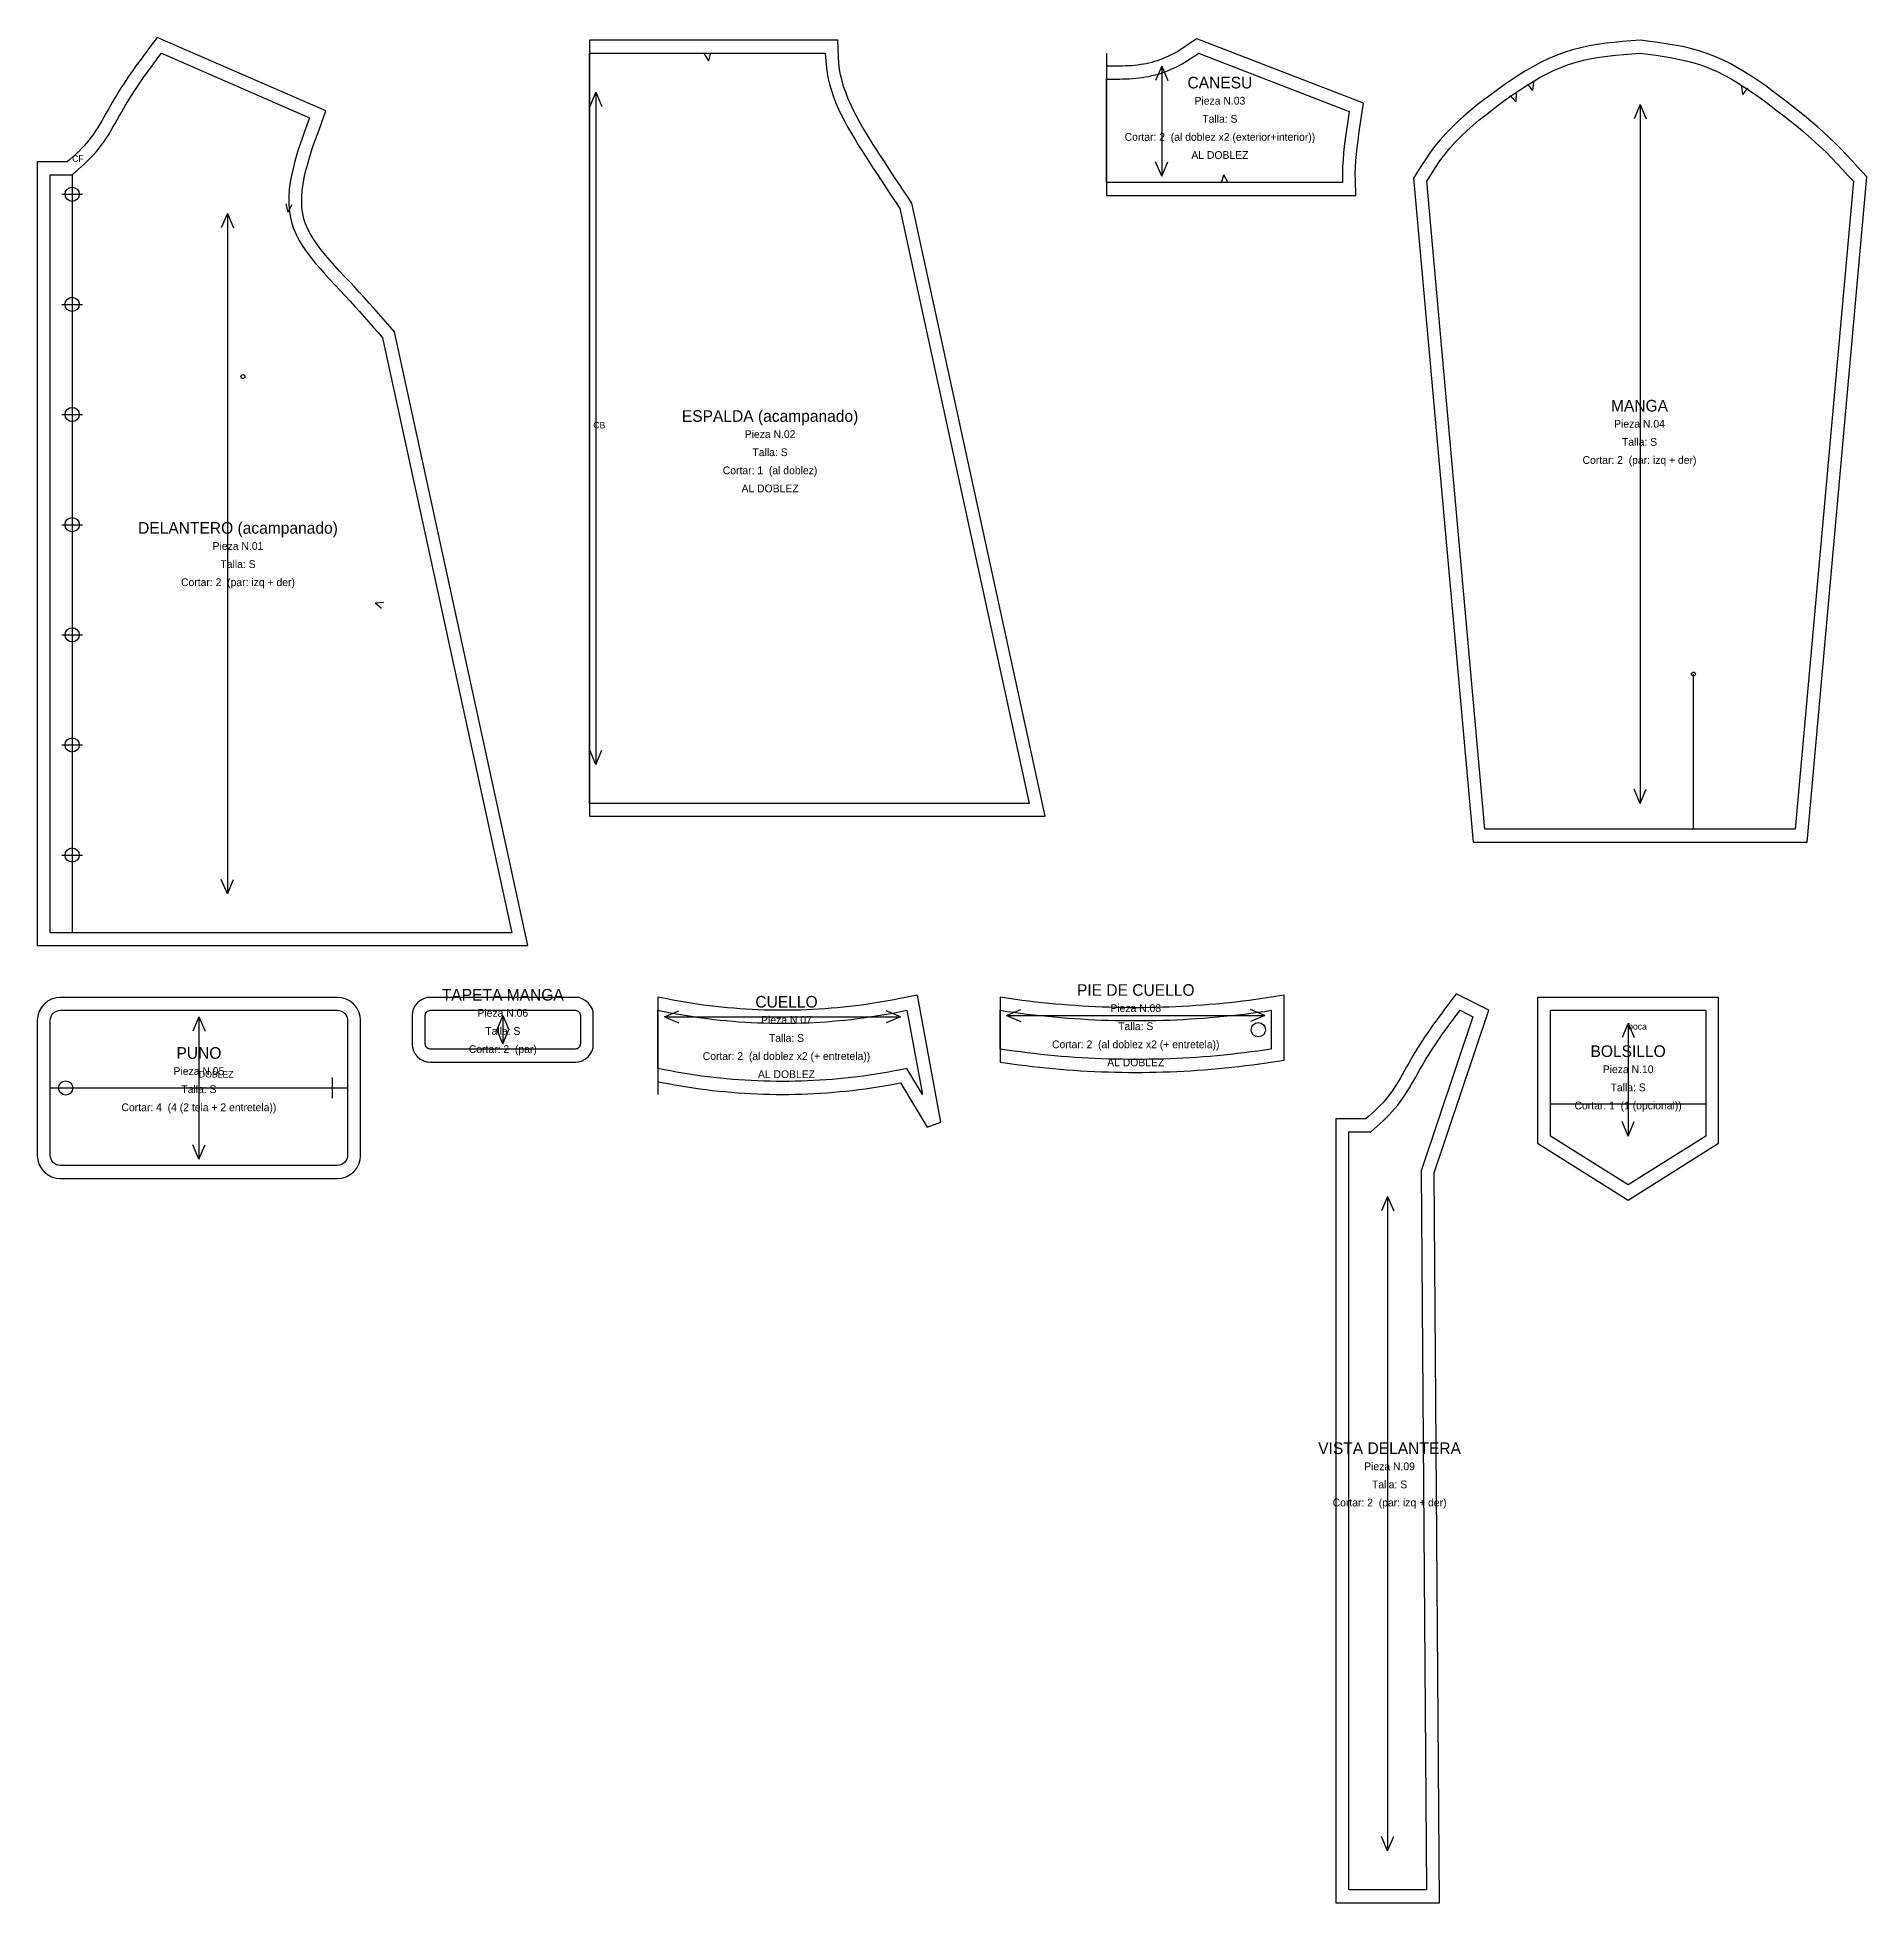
# Model space of a CAD drawing. Header units: centimetres. Extents: x -1 to 140, y -143 to 1.
import ezdxf
from ezdxf.enums import TextEntityAlignment as Align

# ---------------------------------------------------------------- set-up
doc = ezdxf.new("R2010")
doc.units = ezdxf.units.CM
for name, color, linetype in [('BOTONES', 30, 'Continuous'), ('CENTROS', 5, 'Continuous'), ('CONSTRUCCION', 8, 'Continuous'), ('CORTE', 1, 'Continuous'), ('COSTURA', 3, 'Continuous'), ('DOBLEZ', 6, 'Continuous'), ('HILO', 2, 'Continuous'), ('OJAL', 200, 'Continuous'), ('PIQUETES', 4, 'Continuous'), ('REFERENCIAS', 9, 'Continuous'), ('TEXTOS', 7, 'Continuous')]:
    doc.layers.add(name, color=color, linetype=linetype)

msp = doc.modelspace()

# ---------------------------------------------------------------- linework, layer by layer
at = {"layer": 'BOTONES'}
for centre in [(1.7, -10.9), (1.7, -19.42), (1.7, -27.93), (1.7, -36.45), (1.7, -44.97), (1.7, -53.48), (1.7, -62), (93.43, -75.5), (1.2, -80)]:
    msp.add_circle(centre, 0.55, dxfattribs=at)
at = {"layer": 'CENTROS'}
for centre in [(14.9, -25), (127.08, -48)]:
    msp.add_circle(centre, 0.15, dxfattribs=at)
at = {"layer": 'CONSTRUCCION'}
for p, q in [((1.7, -9.4), (1.7, -68)), ((127.08, -60), (127.08, -48)), ((0, -80), (23, -80)), ((116.03, -81.22), (128.03, -81.22))]:
    msp.add_line(p, q, dxfattribs=at)
at = {"layer": 'CORTE'}
for points in [[(-1, -69), (36.94, -69), (26.62, -21.54), (26.1, -20.94), (25.75, -20.54), (25.39, -20.13), (25.03, -19.72), (24.67, -19.32), (24.3, -18.91), (23.93, -18.5), (23.55, -18.08), (23.16, -17.67), (22.77, -17.26), (22.38, -16.84), (22.01, -16.43), (21.64, -16.02), (21.29, -15.61), (20.96, -15.2), (20.65, -14.8), (20.38, -14.39), (20.13, -13.99), (19.92, -13.59), (19.75, -13.19), (19.62, -12.79), (19.53, -12.39), (19.47, -11.97), (19.45, -11.53), (19.45, -11.08), (19.49, -10.61), (19.55, -10.13), (19.64, -9.64), (19.75, -9.13), (19.89, -8.62), (20.04, -8.09), (20.21, -7.55), (20.39, -7.01), (20.59, -6.46), (20.79, -5.91), (21.32, -4.46), (8.27, 1.23), (7.6, 0.34), (7.41, 0.08), (7.21, -0.19), (7.02, -0.45), (6.82, -0.72), (6.63, -0.98), (6.43, -1.25), (6.24, -1.53), (6.05, -1.8), (5.86, -2.08), (5.68, -2.36), (5.49, -2.64), (5.31, -2.93), (5.14, -3.22), (4.96, -3.51), (4.8, -3.8), (4.63, -4.09), (4.47, -4.38), (4.31, -4.66), (4.15, -4.94), (3.99, -5.22), (3.83, -5.49), (3.67, -5.75), (3.51, -6), (3.34, -6.25), (3.17, -6.49), (2.99, -6.72), (2.81, -6.94), (2.62, -7.16), (2.42, -7.37), (2.21, -7.59), (1.99, -7.8), (1.76, -8.01), (1.52, -8.22), (1.32, -8.4), (-1, -8.4), (-1, -69)], [(66.64, -11.6), (66.24, -11.01), (65.96, -10.58), (65.67, -10.14), (65.38, -9.7), (65.09, -9.27), (64.8, -8.83), (64.51, -8.38), (64.22, -7.94), (63.94, -7.5), (63.65, -7.05), (63.37, -6.6), (63.09, -6.16), (62.82, -5.71), (62.57, -5.26), (62.32, -4.81), (62.1, -4.37), (61.88, -3.92), (61.69, -3.47), (61.52, -3.02), (61.36, -2.57), (61.24, -2.13), (61.13, -1.68), (61.05, -1.22), (60.99, -0.76), (60.95, -0.28), (60.9, 1), (41.7, 1), (41.7, -59), (76.94, -59), (66.64, -11.6)], [(100.94, -9.8), (100.93, -9.32), (100.95, -8.82), (100.98, -8.32), (101.02, -7.81), (101.07, -7.3), (101.14, -6.78), (101.21, -6.25), (101.28, -5.72), (101.37, -5.19), (101.57, -3.86), (88.67, 1.12), (88.03, 0.69), (87.83, 0.55), (87.63, 0.42), (87.43, 0.29), (87.23, 0.17), (87.04, 0.05), (86.84, -0.05), (86.64, -0.16), (86.44, -0.25), (86.24, -0.34), (86.03, -0.43), (85.82, -0.51), (85.61, -0.58), (85.4, -0.65), (85.19, -0.71), (84.97, -0.76), (84.76, -0.81), (84.54, -0.85), (84.32, -0.88), (84.09, -0.91), (83.87, -0.94), (83.64, -0.96), (83.41, -0.97), (83.17, -0.98), (82.93, -0.99), (82.69, -1), (82.45, -1), (82.2, -1), (81.95, -1), (81.7, -1), (81.7, -11), (100.98, -11), (100.94, -9.8)], [(110.04, -61), (135.87, -61), (140.48, -9.56), (139.77, -8.77), (139.35, -8.31), (138.92, -7.85), (138.48, -7.39), (138.03, -6.94), (137.57, -6.51), (137.11, -6.08), (136.64, -5.66), (136.16, -5.25), (135.67, -4.85), (135.18, -4.45), (134.69, -4.06), (134.19, -3.67), (133.69, -3.29), (133.18, -2.91), (132.67, -2.53), (132.15, -2.16), (131.61, -1.8), (131.06, -1.45), (130.5, -1.12), (129.93, -0.8), (129.34, -0.51), (128.74, -0.24), (128.12, -0.01), (127.5, 0.19), (126.86, 0.37), (126.23, 0.51), (125.59, 0.63), (124.96, 0.74), (124.33, 0.83), (123.7, 0.91), (122.98, 1), (122.24, 0.95), (121.6, 0.9), (120.96, 0.84), (120.31, 0.77), (119.66, 0.68), (119.01, 0.57), (118.37, 0.43), (117.72, 0.27), (117.08, 0.06), (116.46, -0.17), (115.84, -0.43), (115.25, -0.72), (114.66, -1.04), (114.09, -1.37), (113.53, -1.72), (112.98, -2.08), (112.45, -2.45), (111.92, -2.83), (111.4, -3.21), (110.88, -3.6), (110.36, -4), (109.86, -4.41), (109.36, -4.83), (108.87, -5.27), (108.39, -5.73), (107.93, -6.2), (107.49, -6.69), (107.06, -7.21), (106.67, -7.75), (106.3, -8.29), (105.95, -8.83), (105.44, -9.65), (110.04, -61)], [(-1, -85.25), (-0.97, -85.55), (-0.87, -85.89), (-0.7, -86.2), (-0.48, -86.48), (-0.2, -86.7), (0.11, -86.87), (0.45, -86.97), (0.75, -87), (22.25, -87), (22.55, -86.97), (22.89, -86.87), (23.2, -86.7), (23.48, -86.48), (23.7, -86.2), (23.87, -85.89), (23.97, -85.55), (24, -85.25), (24, -74.75), (23.97, -74.45), (23.87, -74.11), (23.7, -73.8), (23.48, -73.52), (23.2, -73.3), (22.89, -73.13), (22.55, -73.03), (22.25, -73), (0.75, -73), (0.45, -73.03), (0.11, -73.13), (-0.2, -73.3), (-0.48, -73.52), (-0.7, -73.8), (-0.87, -74.11), (-0.97, -74.45), (-1, -74.75), (-1, -85.25)], [(28, -76.65), (28.02, -76.87), (28.1, -77.14), (28.23, -77.38), (28.41, -77.59), (28.62, -77.77), (28.86, -77.9), (29.13, -77.98), (29.35, -78), (40.65, -78), (40.87, -77.98), (41.14, -77.9), (41.38, -77.77), (41.59, -77.59), (41.77, -77.38), (41.9, -77.14), (41.98, -76.87), (42, -76.65), (42, -74.35), (41.98, -74.13), (41.9, -73.86), (41.77, -73.62), (41.59, -73.41), (41.38, -73.23), (41.14, -73.1), (40.87, -73.02), (40.65, -73), (29.35, -73), (29.13, -73.02), (28.86, -73.1), (28.62, -73.23), (28.41, -73.41), (28.23, -73.62), (28.1, -73.86), (28.02, -74.13), (28, -74.35), (28, -76.65)], [(47.78, -79.67), (48.27, -79.76), (48.76, -79.85), (49.25, -79.93), (49.75, -80), (50.24, -80.07), (50.73, -80.13), (51.22, -80.19), (51.71, -80.24), (52.2, -80.29), (52.7, -80.34), (53.19, -80.37), (53.68, -80.41), (54.17, -80.44), (54.66, -80.46), (55.16, -80.48), (55.65, -80.49), (56.14, -80.5), (56.63, -80.5), (57.12, -80.5), (57.62, -80.49), (58.11, -80.48), (58.6, -80.46), (59.09, -80.44), (59.58, -80.41), (60.08, -80.37), (60.57, -80.34), (61.06, -80.29), (61.55, -80.24), (62.04, -80.19), (62.53, -80.13), (63.03, -80.07), (63.52, -80), (64.01, -79.93), (64.5, -79.85), (64.99, -79.76), (65.48, -79.67), (65.77, -79.62), (67.82, -83.04), (68.88, -82.64), (67.06, -72.82), (65.59, -73.12), (65.12, -73.21), (64.65, -73.29), (64.17, -73.37), (63.7, -73.45), (63.23, -73.52), (62.76, -73.59), (62.29, -73.65), (61.82, -73.7), (61.34, -73.76), (60.87, -73.8), (60.4, -73.84), (59.93, -73.88), (59.46, -73.91), (58.99, -73.94), (58.52, -73.96), (58.05, -73.98), (57.57, -73.99), (57.1, -74), (56.63, -74), (56.16, -74), (55.69, -73.99), (55.22, -73.98), (54.75, -73.96), (54.28, -73.94), (53.8, -73.91), (53.33, -73.88), (52.86, -73.84), (52.39, -73.8), (51.92, -73.76), (51.45, -73.7), (50.98, -73.65), (50.5, -73.59), (50.03, -73.52), (49.56, -73.45), (49.09, -73.37), (48.62, -73.29), (48.15, -73.21), (47.68, -73.12), (47, -72.98), (47, -79.52), (47.29, -79.58), (47.78, -79.67)], [(74.38, -78.14), (74.91, -78.21), (75.44, -78.28), (75.97, -78.34), (76.5, -78.4), (77.03, -78.46), (77.57, -78.51), (78.1, -78.55), (78.63, -78.6), (79.16, -78.64), (79.69, -78.67), (80.22, -78.7), (80.76, -78.73), (81.29, -78.75), (81.82, -78.77), (82.35, -78.78), (82.88, -78.79), (83.41, -78.8), (83.95, -78.8), (84.48, -78.8), (85.01, -78.79), (85.54, -78.78), (86.07, -78.77), (86.6, -78.75), (87.14, -78.73), (87.67, -78.7), (88.2, -78.67), (88.73, -78.64), (89.26, -78.6), (89.79, -78.55), (90.33, -78.51), (90.86, -78.46), (91.39, -78.4), (91.92, -78.34), (92.45, -78.28), (92.98, -78.21), (93.52, -78.14), (94.05, -78.07), (95.43, -77.86), (95.43, -72.84), (93.76, -73.09), (93.24, -73.16), (92.73, -73.23), (92.21, -73.3), (91.69, -73.36), (91.18, -73.41), (90.66, -73.47), (90.14, -73.52), (89.63, -73.56), (89.11, -73.6), (88.59, -73.64), (88.08, -73.67), (87.56, -73.7), (87.04, -73.73), (86.53, -73.75), (86.01, -73.77), (85.5, -73.78), (84.98, -73.79), (84.46, -73.8), (83.95, -73.8), (83.43, -73.8), (82.91, -73.79), (82.4, -73.78), (81.88, -73.77), (81.36, -73.75), (80.85, -73.73), (80.33, -73.7), (79.81, -73.67), (79.3, -73.64), (78.78, -73.6), (78.26, -73.56), (77.75, -73.52), (77.23, -73.47), (76.71, -73.41), (76.2, -73.36), (75.68, -73.3), (75.17, -73.23), (74.65, -73.16), (74.13, -73.09), (73.46, -72.99), (73.46, -78.01), (73.84, -78.07), (74.38, -78.14)], [(99.43, -143), (107.44, -143), (107.03, -86.56), (111.25, -73.99), (108.73, -72.73), (108.03, -73.66), (107.84, -73.92), (107.64, -74.19), (107.45, -74.45), (107.25, -74.72), (107.06, -74.98), (106.86, -75.25), (106.67, -75.53), (106.48, -75.8), (106.29, -76.08), (106.11, -76.36), (105.92, -76.64), (105.74, -76.93), (105.56, -77.22), (105.39, -77.51), (105.22, -77.8), (105.06, -78.09), (104.9, -78.38), (104.74, -78.66), (104.58, -78.94), (104.42, -79.22), (104.26, -79.49), (104.1, -79.75), (103.94, -80), (103.77, -80.25), (103.6, -80.49), (103.42, -80.72), (103.24, -80.94), (103.05, -81.16), (102.85, -81.37), (102.63, -81.59), (102.41, -81.8), (102.19, -82.01), (101.95, -82.22), (101.75, -82.4), (99.43, -82.4), (99.43, -143)], [(115.03, -84.27), (122.03, -88.68), (129.03, -84.27), (129.03, -73), (115.03, -73), (115.03, -84.27)]]:
    msp.add_lwpolyline(points, close=True, dxfattribs=at)
at = {"layer": 'COSTURA'}
for points in [[(0, -9.4), (1.7, -9.4), (1.95, -9.18), (2.19, -8.97), (2.43, -8.75), (2.67, -8.52), (2.91, -8.3), (3.14, -8.07), (3.36, -7.83), (3.57, -7.59), (3.78, -7.34), (3.97, -7.08), (4.16, -6.82), (4.34, -6.55), (4.52, -6.28), (4.69, -6), (4.85, -5.72), (5.02, -5.44), (5.18, -5.16), (5.34, -4.87), (5.5, -4.58), (5.66, -4.3), (5.83, -4.02), (5.99, -3.73), (6.16, -3.46), (6.34, -3.18), (6.51, -2.91), (6.69, -2.64), (6.88, -2.37), (7.06, -2.1), (7.25, -1.83), (7.44, -1.57), (7.63, -1.3), (7.82, -1.04), (8.02, -0.78), (8.21, -0.52), (8.4, -0.26), (8.6, 0), (20.06, -5), (19.85, -5.56), (19.65, -6.12), (19.45, -6.68), (19.26, -7.24), (19.08, -7.8), (18.92, -8.35), (18.78, -8.9), (18.66, -9.44), (18.56, -9.98), (18.49, -10.51), (18.45, -11.04), (18.45, -11.56), (18.48, -12.07), (18.55, -12.57), (18.66, -13.06), (18.82, -13.54), (19.02, -14.01), (19.26, -14.48), (19.53, -14.93), (19.84, -15.38), (20.17, -15.82), (20.52, -16.25), (20.89, -16.68), (21.27, -17.11), (21.65, -17.52), (22.04, -17.94), (22.43, -18.35), (22.81, -18.76), (23.19, -19.17), (23.56, -19.58), (23.92, -19.98), (24.28, -20.39), (24.64, -20.79), (25, -21.2), (25.35, -21.6), (25.7, -22), (35.7, -68), (0, -68)], [(41.7, 0), (59.94, 0), (59.96, -0.34), (60, -0.86), (60.06, -1.37), (60.15, -1.88), (60.27, -2.38), (60.41, -2.87), (60.58, -3.36), (60.76, -3.85), (60.97, -4.33), (61.2, -4.81), (61.44, -5.28), (61.69, -5.75), (61.96, -6.21), (62.24, -6.68), (62.52, -7.13), (62.81, -7.59), (63.1, -8.04), (63.39, -8.49), (63.68, -8.93), (63.97, -9.37), (64.26, -9.81), (64.54, -10.25), (64.83, -10.69), (65.12, -11.13), (65.41, -11.56), (65.7, -12), (75.7, -58), (41.7, -58)], [(81.7, -2), (81.95, -2), (82.2, -2), (82.46, -2), (82.71, -2), (82.96, -1.99), (83.21, -1.98), (83.46, -1.97), (83.71, -1.95), (83.96, -1.93), (84.21, -1.91), (84.46, -1.87), (84.71, -1.83), (84.95, -1.79), (85.2, -1.73), (85.44, -1.67), (85.69, -1.61), (85.93, -1.53), (86.16, -1.45), (86.4, -1.36), (86.63, -1.26), (86.86, -1.16), (87.09, -1.05), (87.31, -0.94), (87.53, -0.81), (87.75, -0.69), (87.96, -0.55), (88.17, -0.42), (88.38, -0.28), (88.59, -0.14), (88.8, 0), (100.46, -4.5), (100.38, -5.04), (100.3, -5.58), (100.22, -6.11), (100.14, -6.65), (100.08, -7.19), (100.02, -7.72), (99.98, -8.25), (99.95, -8.78), (99.93, -9.3), (99.94, -9.83), (99.94, -10), (81.7, -10)], [(106.46, -9.9), (106.79, -9.37), (107.13, -8.84), (107.48, -8.33), (107.85, -7.83), (108.25, -7.35), (108.66, -6.88), (109.1, -6.44), (109.55, -6.01), (110.01, -5.59), (110.49, -5.18), (110.99, -4.79), (111.49, -4.4), (111.99, -4.02), (112.5, -3.64), (113.02, -3.27), (113.54, -2.91), (114.07, -2.56), (114.61, -2.23), (115.15, -1.91), (115.7, -1.62), (116.26, -1.34), (116.83, -1.1), (117.41, -0.88), (118, -0.7), (118.59, -0.54), (119.2, -0.41), (119.82, -0.31), (120.44, -0.22), (121.06, -0.15), (121.69, -0.1), (122.32, -0.05), (122.95, 0), (123.57, -0.08), (124.19, -0.16), (124.81, -0.25), (125.42, -0.35), (126.02, -0.47), (126.62, -0.6), (127.21, -0.76), (127.79, -0.95), (128.36, -1.17), (128.92, -1.41), (129.47, -1.69), (130.01, -1.98), (130.54, -2.3), (131.06, -2.64), (131.58, -2.98), (132.09, -3.35), (132.59, -3.71), (133.09, -4.09), (133.58, -4.47), (134.07, -4.85), (134.56, -5.23), (135.04, -5.62), (135.51, -6.01), (135.98, -6.41), (136.44, -6.82), (136.89, -7.24), (137.34, -7.66), (137.77, -8.09), (138.2, -8.54), (138.62, -8.99), (139.03, -9.44), (139.45, -9.9), (134.95, -60), (110.95, -60)], [(0, -74.8), (0.02, -74.64), (0.06, -74.49), (0.13, -74.36), (0.23, -74.23), (0.36, -74.13), (0.49, -74.06), (0.64, -74.02), (0.8, -74), (22.2, -74), (22.36, -74.02), (22.51, -74.06), (22.64, -74.13), (22.77, -74.23), (22.87, -74.36), (22.94, -74.49), (22.98, -74.64), (23, -74.8), (23, -85.2), (22.98, -85.36), (22.94, -85.51), (22.87, -85.64), (22.77, -85.77), (22.64, -85.87), (22.51, -85.94), (22.36, -85.98), (22.2, -86), (0.8, -86), (0.64, -85.98), (0.49, -85.94), (0.36, -85.87), (0.23, -85.77), (0.13, -85.64), (0.06, -85.51), (0.02, -85.36), (0, -85.2)], [(29, -74.4), (29.01, -74.32), (29.03, -74.25), (29.07, -74.18), (29.12, -74.12), (29.18, -74.07), (29.25, -74.03), (29.32, -74.01), (29.4, -74), (40.6, -74), (40.68, -74.01), (40.75, -74.03), (40.82, -74.07), (40.88, -74.12), (40.93, -74.18), (40.97, -74.25), (40.99, -74.32), (41, -74.4), (41, -76.6), (40.99, -76.68), (40.97, -76.75), (40.93, -76.82), (40.88, -76.88), (40.82, -76.93), (40.75, -76.97), (40.68, -76.99), (40.6, -77), (29.4, -77), (29.32, -76.99), (29.25, -76.97), (29.18, -76.93), (29.12, -76.88), (29.07, -76.82), (29.03, -76.75), (29.01, -76.68), (29, -76.6)], [(47, -74), (47.48, -74.1), (47.96, -74.19), (48.44, -74.28), (48.93, -74.36), (49.41, -74.44), (49.89, -74.51), (50.37, -74.58), (50.85, -74.64), (51.33, -74.7), (51.82, -74.75), (52.3, -74.8), (52.78, -74.84), (53.26, -74.88), (53.74, -74.91), (54.22, -74.94), (54.71, -74.96), (55.19, -74.98), (55.67, -74.99), (56.15, -75), (56.63, -75), (57.11, -75), (57.6, -74.99), (58.08, -74.98), (58.56, -74.96), (59.04, -74.94), (59.52, -74.91), (60, -74.88), (60.48, -74.84), (60.97, -74.8), (61.45, -74.75), (61.93, -74.7), (62.41, -74.64), (62.89, -74.58), (63.37, -74.51), (63.86, -74.44), (64.34, -74.36), (64.82, -74.28), (65.3, -74.19), (65.78, -74.1), (66.26, -74), (67.46, -80.5), (66.26, -78.5), (65.78, -78.6), (65.3, -78.69), (64.82, -78.78), (64.34, -78.86), (63.86, -78.94), (63.37, -79.01), (62.89, -79.08), (62.41, -79.14), (61.93, -79.2), (61.45, -79.25), (60.97, -79.3), (60.48, -79.34), (60, -79.38), (59.52, -79.41), (59.04, -79.44), (58.56, -79.46), (58.08, -79.48), (57.6, -79.49), (57.11, -79.5), (56.63, -79.5), (56.15, -79.5), (55.67, -79.49), (55.19, -79.48), (54.71, -79.46), (54.22, -79.44), (53.74, -79.41), (53.26, -79.38), (52.78, -79.34), (52.3, -79.3), (51.82, -79.25), (51.33, -79.2), (50.85, -79.14), (50.37, -79.08), (49.89, -79.01), (49.41, -78.94), (48.93, -78.86), (48.44, -78.78), (47.96, -78.69), (47.48, -78.6), (47, -78.5)], [(73.46, -74), (73.99, -74.08), (74.51, -74.15), (75.04, -74.22), (75.56, -74.29), (76.08, -74.35), (76.61, -74.41), (77.13, -74.46), (77.66, -74.51), (78.18, -74.56), (78.71, -74.6), (79.23, -74.64), (79.75, -74.67), (80.28, -74.7), (80.8, -74.73), (81.33, -74.75), (81.85, -74.77), (82.37, -74.78), (82.9, -74.79), (83.42, -74.8), (83.95, -74.8), (84.47, -74.8), (84.99, -74.79), (85.52, -74.78), (86.04, -74.77), (86.57, -74.75), (87.09, -74.73), (87.61, -74.7), (88.14, -74.67), (88.66, -74.64), (89.19, -74.6), (89.71, -74.56), (90.24, -74.51), (90.76, -74.46), (91.28, -74.41), (91.81, -74.35), (92.33, -74.29), (92.86, -74.22), (93.38, -74.15), (93.9, -74.08), (94.43, -74), (94.43, -77), (93.9, -77.08), (93.38, -77.15), (92.86, -77.22), (92.33, -77.29), (91.81, -77.35), (91.28, -77.41), (90.76, -77.46), (90.24, -77.51), (89.71, -77.56), (89.19, -77.6), (88.66, -77.64), (88.14, -77.67), (87.61, -77.7), (87.09, -77.73), (86.57, -77.75), (86.04, -77.77), (85.52, -77.78), (84.99, -77.79), (84.47, -77.8), (83.95, -77.8), (83.42, -77.8), (82.9, -77.79), (82.37, -77.78), (81.85, -77.77), (81.33, -77.75), (80.8, -77.73), (80.28, -77.7), (79.75, -77.67), (79.23, -77.64), (78.71, -77.6), (78.18, -77.56), (77.66, -77.51), (77.13, -77.46), (76.61, -77.41), (76.08, -77.35), (75.56, -77.29), (75.04, -77.22), (74.51, -77.15), (73.99, -77.08), (73.46, -77)], [(100.43, -83.4), (102.13, -83.4), (102.37, -83.18), (102.62, -82.97), (102.86, -82.75), (103.1, -82.52), (103.34, -82.3), (103.56, -82.07), (103.79, -81.83), (104, -81.59), (104.21, -81.34), (104.4, -81.08), (104.59, -80.82), (104.77, -80.55), (104.95, -80.28), (105.12, -80), (105.28, -79.72), (105.45, -79.44), (105.61, -79.16), (105.77, -78.87), (105.93, -78.58), (106.09, -78.3), (106.25, -78.02), (106.42, -77.73), (106.59, -77.46), (106.77, -77.18), (106.94, -76.91), (107.12, -76.64), (107.31, -76.37), (107.49, -76.1), (107.68, -75.83), (107.87, -75.57), (108.06, -75.3), (108.25, -75.04), (108.44, -74.78), (108.64, -74.52), (108.83, -74.26), (109.03, -74), (110.03, -74.5), (106.03, -86.4), (106.43, -142), (100.43, -142)], [(116.03, -74), (128.03, -74), (128.03, -83.72), (122.03, -87.5), (116.03, -83.72)]]:
    msp.add_lwpolyline(points, close=True, dxfattribs=at)
at = {"layer": 'DOBLEZ'}
for p, q in [((41.7, 0), (41.7, -58)), ((81.7, 0), (81.7, -10)), ((47, -74), (47, -80.5)), ((73.46, -74), (73.46, -77.8))]:
    msp.add_line(p, q, dxfattribs=at)
at = {"layer": 'HILO'}
for p, q in [((85.96, -1), (85.49, -2.11)), ((85.96, -1), (85.96, -9.5)), ((85.96, -1), (86.43, -2.11)), ((42.2, -3), (41.73, -4.11)), ((42.2, -3), (42.2, -55)), ((42.2, -3), (42.67, -4.11)), ((122.95, -3.96), (122.49, -5.07)), ((122.95, -3.96), (122.95, -58)), ((122.95, -3.96), (123.42, -5.07)), ((85.96, -9.5), (85.49, -8.39)), ((85.96, -9.5), (86.43, -8.39)), ((13.7, -12.4), (13.23, -13.51)), ((13.7, -12.4), (13.7, -65)), ((13.7, -12.4), (14.17, -13.51)), ((42.2, -55), (41.73, -53.89)), ((42.2, -55), (42.67, -53.89)), ((122.95, -58), (122.49, -56.89)), ((122.95, -58), (123.42, -56.89)), ((13.7, -65), (13.23, -63.89)), ((13.7, -65), (14.17, -63.89)), ((11.5, -74.5), (11.03, -75.61)), ((11.5, -74.5), (11.5, -85.5)), ((11.5, -74.5), (11.97, -75.61)), ((35, -74.4), (34.53, -75.51)), ((35, -74.4), (35, -76.6)), ((35, -74.4), (35.47, -75.51)), ((47.5, -74.5), (48.61, -74.03)), ((47.5, -74.5), (65.76, -74.5)), ((47.5, -74.5), (48.61, -74.97)), ((65.76, -74.5), (64.66, -74.03)), ((65.76, -74.5), (64.66, -74.97)), ((73.96, -74.4), (75.07, -73.93)), ((73.96, -74.4), (93.93, -74.4)), ((73.96, -74.4), (75.07, -74.87)), ((93.93, -74.4), (92.82, -73.93)), ((93.93, -74.4), (92.82, -74.87)), ((122.03, -75), (121.56, -76.11)), ((122.03, -75), (122.03, -83.72)), ((122.03, -75), (122.5, -76.11)), ((35, -76.6), (34.53, -75.49)), ((35, -76.6), (35.47, -75.49)), ((122.03, -83.72), (121.56, -82.61)), ((122.03, -83.72), (122.5, -82.61)), ((11.5, -85.5), (11.03, -84.39)), ((11.5, -85.5), (11.97, -84.39)), ((103.43, -88.4), (102.96, -89.51)), ((103.43, -88.4), (103.43, -139)), ((103.43, -88.4), (103.9, -89.51)), ((103.43, -139), (102.96, -137.89)), ((103.43, -139), (103.9, -137.89))]:
    msp.add_line(p, q, dxfattribs=at)
at = {"layer": 'OJAL'}
for p, q in [((0.9, -10.9), (2.5, -10.9)), ((0.9, -19.42), (2.5, -19.42)), ((0.9, -27.93), (2.5, -27.93)), ((0.9, -36.45), (2.5, -36.45)), ((0.9, -44.97), (2.5, -44.97)), ((0.9, -53.48), (2.5, -53.48)), ((0.9, -62), (2.5, -62)), ((21.8, -79.2), (21.8, -80.8))]:
    msp.add_line(p, q, dxfattribs=at)
at = {"layer": 'PIQUETES'}
for p, q in [((51.06, 0.04), (50.91, -0.59)), ((50.58, -0.04), (50.91, -0.59)), ((114.24, -2.38), (114.64, -2.89)), ((114.7, -2.24), (114.64, -2.89)), ((130.81, -2.56), (130.87, -3.2)), ((131.27, -2.69), (130.87, -3.2)), ((112.91, -3.27), (113.34, -3.75)), ((113.36, -3.11), (113.34, -3.75)), ((90.58, -10.02), (90.77, -9.4)), ((91.06, -9.98), (90.77, -9.4)), ((18.22, -11.65), (18.37, -12.28)), ((18.69, -11.72), (18.37, -12.28)), ((25.77, -42.47), (25.12, -42.53)), ((25.63, -42.93), (25.12, -42.53))]:
    msp.add_line(p, q, dxfattribs=at)

# ---------------------------------------------------------------- texts
at = {"layer": 'REFERENCIAS'}
for s, p in [('CF', (1.7, -8.4)), ('CB', (42, -29)), ('boca', (122.03, -75.5)), ('DOBLEZ', (11.5, -79.2))]:
    msp.add_text(s, height=0.5, dxfattribs=at).set_placement(p)
at = {"layer": 'TEXTOS'}
for s, height, p in [('CANESU', 0.9, (90.46, -2.27)), ('Pieza N.03', 0.6, (90.46, -3.67)), ('Talla: S', 0.6, (90.46, -5.07)), ('Cortar: 2  (al doblez x2 (exterior+interior))', 0.6, (90.46, -6.47)), ('AL DOBLEZ', 0.6, (90.46, -7.87)), ('MANGA', 0.9, (122.91, -27.25)), ('ESPALDA (acampanado)', 0.9, (55.67, -28.05)), ('Pieza N.04', 0.6, (122.91, -28.65)), ('Pieza N.02', 0.6, (55.67, -29.45)), ('Talla: S', 0.6, (122.91, -30.05)), ('Talla: S', 0.6, (55.67, -30.85)), ('Cortar: 2  (par: izq + der)', 0.6, (122.91, -31.45)), ('Cortar: 1  (al doblez)', 0.6, (55.67, -32.25)), ('AL DOBLEZ', 0.6, (55.67, -33.65)), ('DELANTERO (acampanado)', 0.9, (14.52, -36.7)), ('Pieza N.01', 0.6, (14.52, -38.1)), ('Talla: S', 0.6, (14.52, -39.5)), ('Cortar: 2  (par: izq + der)', 0.6, (14.52, -40.9)), ('PIE DE CUELLO', 0.9, (83.95, -72.43)), ('TAPETA MANGA', 0.9, (35, -72.8)), ('CUELLO', 0.9, (56.94, -73.34)), ('Pieza N.08', 0.6, (83.95, -73.83)), ('Pieza N.06', 0.6, (35, -74.2)), ('Pieza N.07', 0.6, (56.94, -74.74)), ('Talla: S', 0.6, (83.95, -75.23)), ('Talla: S', 0.6, (35, -75.6)), ('Talla: S', 0.6, (56.94, -76.14)), ('Cortar: 2  (al doblez x2 (+ entretela))', 0.6, (83.95, -76.63)), ('PUNO', 0.9, (11.5, -77.3)), ('Cortar: 2  (par)', 0.6, (35, -77)), ('Cortar: 2  (al doblez x2 (+ entretela))', 0.6, (56.94, -77.54)), ('AL DOBLEZ', 0.6, (83.95, -78.03)), ('BOLSILLO', 0.9, (122.03, -77.16)), ('Pieza N.05', 0.6, (11.5, -78.7)), ('AL DOBLEZ', 0.6, (56.94, -78.94)), ('Pieza N.10', 0.6, (122.03, -78.56)), ('Talla: S', 0.6, (11.5, -80.1)), ('Talla: S', 0.6, (122.03, -79.96)), ('Cortar: 4  (4 (2 tela + 2 entretela))', 0.6, (11.5, -81.5)), ('Cortar: 1  (1 (opcional))', 0.6, (122.03, -81.36)), ('VISTA DELANTERA', 0.9, (103.58, -107.86)), ('Pieza N.09', 0.6, (103.58, -109.26)), ('Talla: S', 0.6, (103.58, -110.66)), ('Cortar: 2  (par: izq + der)', 0.6, (103.58, -112.06))]:
    msp.add_text(s, height=height, dxfattribs=at).set_placement(p, align=Align.MIDDLE_CENTER)

doc.saveas('drawing.dxf')
